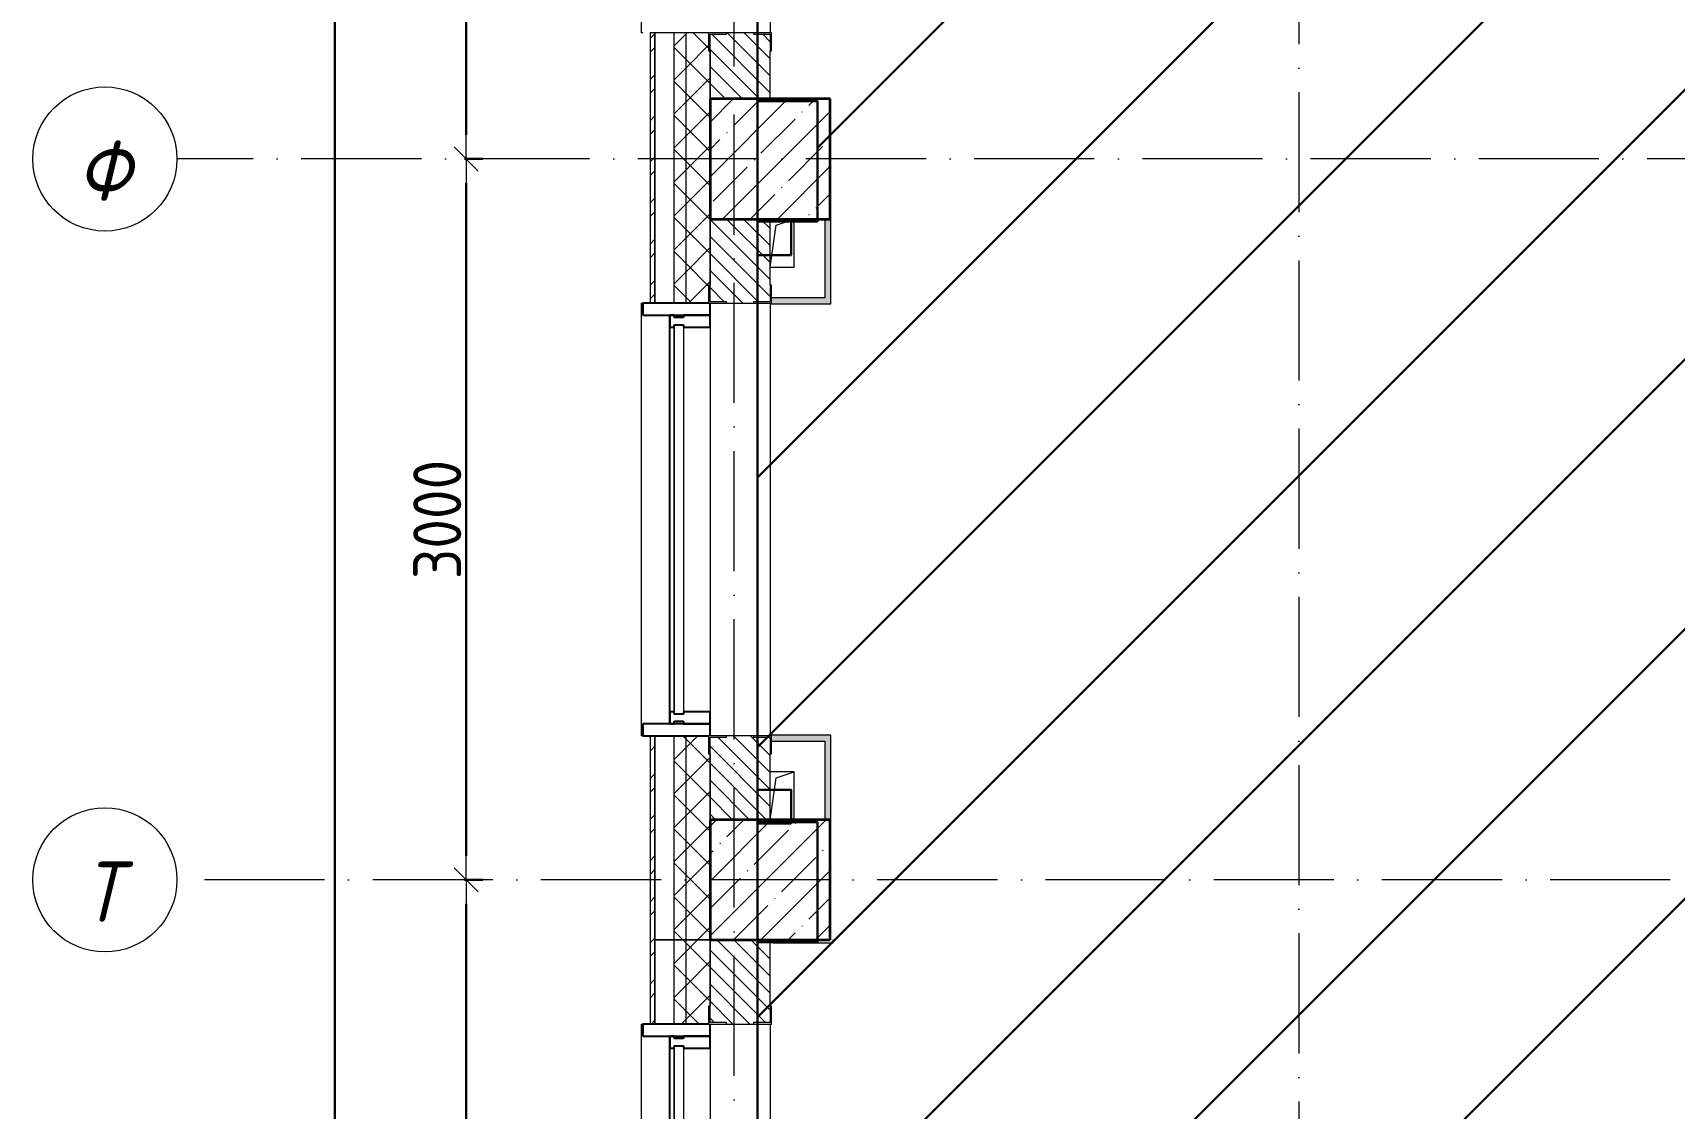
# Model space of a CAD drawing. Header units: millimetres. Extents: x -17017 to 628417, y -109036 to 199237.
# Drawn here: x -12989 to -6158, y -72865 to -68390 of the extents above; entities that cross this region are included whole.
import ezdxf

# ---------------------------------------------------------------- set-up
doc = ezdxf.new("R2010")
doc.units = ezdxf.units.MM
doc.linetypes.add('50_200_ШТРИХ_1Т_ш5_п1_п1_', pattern=[700, 500, -100, 0, -100])
doc.linetypes.add('Штрих короткий', pattern=[300, 150, -150])
for name, color, linetype, lineweight in [('0-1', 7, 'Continuous', 5), ('0-2', 7, 'Continuous', 9), ('Импосты витража', 7, 'Continuous', 9), ('Импосты витража-1', 7, 'Continuous', 25), ('Несущие колонны', 7, 'Continuous', 9), ('Несущие колонны-1', 7, 'Continuous', 35), ('Обобщенные модели', 7, 'Continuous', 9), ('Общие ребра', 7, 'Continuous', 9), ('Окна', 7, 'Continuous', 9), ('Оси', 7, 'Continuous', 9), ('Оси-1', 7, 'Continuous', 20), ('Оси-2', 7, '50_200_ШТРИХ_1Т_ш5_п1_п1_', 9), ('Остекление-1', 7, 'Continuous', 9), ('Перемычка-1', 7, 'Штрих короткий', 9), ('Размеры', 7, 'Continuous', 15), ('Стены', 7, 'Continuous', 9), ('Стены-1', 7, 'Continuous', 13), ('стяжа', 7, 'Continuous', 30), ('Штриховка разреза-1', 7, 'Continuous', 9)]:
    doc.layers.add(name, color=color, linetype=linetype, lineweight=lineweight)
doc.layers.add('Штриховка разреза-4', color=1, linetype='Continuous', lineweight=9, true_color=0xff0000)
doc.layers.get('0-2').off()
doc.styles.add('ISOCPEUR_I_1', font='isocpeui.ttf', dxfattribs={"width": 0.85, "height": 2.5})
doc.styles.add('СПДС', font='isocpeur.ttf', dxfattribs={"width": 0.9})
doc.dimstyles.new('Размера А3', dxfattribs={"dimtxt": 200, "dimasz": 100, "dimexe": 70, "dimexo": 100, "dimgap": 20, "dimtad": 1, "dimdec": 0, "dimrnd": 10, "dimzin": 0, "dimdsep": 46, "dimtxsty": 'СПДС', "dimblk": 'ARROWHEAD_6', "dimcen": 1, "dimclrd": 256, "dimclre": 256, "dimclrt": 256, "dimazin": 0, "dimtfac": 1, "dimtdec": 0, "dimtmove": 2, "dimatfit": 3, "dimfxl": 1, "dimtolj": 1, "dimtzin": 0, "dimarcsym": 0})
pattern_1 = [(135, (0, 0), (-35.35534, -35.35534), [])]
pattern_2 = [(45, (0, 0), (-70.71068, 70.71068), []), (135, (0, 0), (-70.71068, -70.71068), [])]
pattern_3 = [(45, (0, 0), (-85.5366, 85.5366), []), (45, (57.02, 0), (-85.5366, 85.5366), [])]

# ---------------------------------------------------------------- blocks, each defined once
blk = doc.blocks.new('Ось сетки - Круг_Ø6_00__ISO-2_5_0_9K_-16731441-АИ2_02_План отделки стен 2-го этажа _Часть 2_')
at = {"layer": 'Оси-1'}
blk.add_circle((0, 0), 3, dxfattribs=at)
blk = doc.blocks.new('ARROWHEAD_6')
at = {"color": 0, "linetype": 'Continuous'}
for p, q in [((0, 0), (-1, 0)), ((-0.5, -0.5), (0.5, 0.5))]:
    blk.add_line(p, q, dxfattribs=at)
blk = doc.blocks.new('*D681')
at = {"layer": 'Defpoints', "color": 0, "transparency": 16777216}
for p in [(-11291.7, -71915.3), (-11185.6, -71915.3), (-11291.7, -77915.3)]:
    blk.add_point(p, dxfattribs=at)
at = {"layer": 'Размеры', "lineweight": -2, "transparency": 16777216}
for p, q in [((-11191.7, -71915.3), (-11115.6, -71915.3)), ((-11185.6, -77815.3), (-11185.6, -72015.3)), ((-11191.7, -77915.3), (-11115.6, -77915.3))]:
    blk.add_line(p, q, dxfattribs=at)
at = {"layer": 'Размеры', "lineweight": -2, "transparency": 16777216, "xscale": 100, "yscale": 100, "zscale": 100}
for p, rotation in [((-11185.6, -71915.3), 90), ((-11185.6, -77915.3), 270)]:
    blk.add_blockref('ARROWHEAD_6', p, dxfattribs=dict(at, rotation=rotation))
at = {"layer": 'Размеры', "transparency": 16777216, "insert": (-11305.6, -74915.3), "char_height": 200, "width": 2.488, "attachment_point": 5, "rotation": 90, "style": 'СПДС'}
blk.add_mtext('\\A1;6000', dxfattribs=at)
blk = doc.blocks.new('*D682')
at = {"layer": 'Defpoints', "color": 0, "transparency": 16777216}
for p in [(-11291.7, -68915.3), (-11185.6, -68915.3), (-11291.7, -71915.3)]:
    blk.add_point(p, dxfattribs=at)
at = {"layer": 'Размеры', "lineweight": -2, "transparency": 16777216}
for p, q in [((-11191.7, -68915.3), (-11115.6, -68915.3)), ((-11185.6, -71815.3), (-11185.6, -69015.3)), ((-11191.7, -71915.3), (-11115.6, -71915.3))]:
    blk.add_line(p, q, dxfattribs=at)
at = {"layer": 'Размеры', "lineweight": -2, "transparency": 16777216, "xscale": 100, "yscale": 100, "zscale": 100}
for p, rotation in [((-11185.6, -68915.3), 90), ((-11185.6, -71915.3), 270)]:
    blk.add_blockref('ARROWHEAD_6', p, dxfattribs=dict(at, rotation=rotation))
at = {"layer": 'Размеры', "transparency": 16777216, "insert": (-11305.6, -70415.3), "char_height": 200, "width": 2.488, "attachment_point": 5, "rotation": 90, "style": 'СПДС'}
blk.add_mtext('\\A1;3000', dxfattribs=at)
blk = doc.blocks.new('*D683')
at = {"layer": 'Defpoints', "color": 0, "transparency": 16777216}
for p in [(-11291.7, -65915.3), (-11185.6, -65915.3), (-11291.7, -68915.3)]:
    blk.add_point(p, dxfattribs=at)
at = {"layer": 'Размеры', "lineweight": -2, "transparency": 16777216}
for p, q in [((-11191.7, -65915.3), (-11115.6, -65915.3)), ((-11185.6, -68815.3), (-11185.6, -66015.3)), ((-11191.7, -68915.3), (-11115.6, -68915.3))]:
    blk.add_line(p, q, dxfattribs=at)
at = {"layer": 'Размеры', "lineweight": -2, "transparency": 16777216, "xscale": 100, "yscale": 100, "zscale": 100}
for p, rotation in [((-11185.6, -65915.3), 90), ((-11185.6, -68915.3), 270)]:
    blk.add_blockref('ARROWHEAD_6', p, dxfattribs=dict(at, rotation=rotation))
at = {"layer": 'Размеры', "transparency": 16777216, "insert": (-11305.6, -67415.3), "char_height": 200, "width": 2.488, "attachment_point": 5, "rotation": 90, "style": 'СПДС'}
blk.add_mtext('\\A1;3000', dxfattribs=at)
blk = doc.blocks.new('*D686')
at = {"layer": 'Defpoints', "color": 0, "transparency": 16777216}
for p in [(-11838.1, -56765.3), (-11732, -56765.3), (-11838.1, -106215.3)]:
    blk.add_point(p, dxfattribs=at)
at = {"layer": 'Размеры', "lineweight": -2, "transparency": 16777216}
for p, q in [((-11738.1, -56765.3), (-11662, -56765.3)), ((-11732, -106115.3), (-11732, -56865.3)), ((-11738.1, -106215.3), (-11662, -106215.3))]:
    blk.add_line(p, q, dxfattribs=at)
at = {"layer": 'Размеры', "lineweight": -2, "transparency": 16777216, "xscale": 100, "yscale": 100, "zscale": 100}
for p, rotation in [((-11732, -56765.3), 90), ((-11732, -106215.3), 270)]:
    blk.add_blockref('ARROWHEAD_6', p, dxfattribs=dict(at, rotation=rotation))
at = {"layer": 'Размеры', "transparency": 16777216, "insert": (-11852, -81490.3), "char_height": 200, "width": 3.261, "attachment_point": 5, "rotation": 90, "style": 'СПДС'}
blk.add_mtext('\\A1;49450', dxfattribs=at)
blk = doc.blocks.new('BSC_Колонна _Прямоугольная - 500х500-V35-АИ2_02_План отделки стен 2-го этажа _Часть 2_')
at = {"layer": 'Несущие колонны'}
h = blk.add_hatch(dxfattribs=at)
h.set_pattern_fill('FP_43', color=256, style=0, pattern_type=2)
h.set_pattern_definition([(45, (-150, -34300), (-114.04925, 114.04925), []), (45, (-35.95, -34300), (-114.04925, 114.04925), [201.613, -40.323, 3.353, -36.97])])
h.paths.add_polyline_path([(-250, -250), (250, -250), (250, 250), (-250, 250)], flags=0)
at = {"layer": 'Несущие колонны-1'}
for p, q in [((250, 250), (-250, 250)), ((-250, 250), (-250, -250)), ((250, -250), (250, 250)), ((-250, -250), (250, -250))]:
    blk.add_line(p, q, dxfattribs=at)
blk = doc.blocks.new('BSC_Колонна _Прямоугольная - 500х500-V47-АИ2_02_План отделки стен 2-го этажа _Часть 2_')
at = {"layer": 'Несущие колонны'}
h = blk.add_hatch(dxfattribs=at)
h.set_pattern_fill('FP_55', color=256, style=0, pattern_type=2)
h.set_pattern_definition([(45, (-150, -37300), (-114.04925, 114.04925), []), (45, (-35.95, -37300), (-114.04925, 114.04925), [201.613, -40.323, 3.353, -36.97])])
h.paths.add_polyline_path([(-250, -250), (250, -250), (250, 250), (-250, 250), (-250, 154.5)], flags=0)
at = {"layer": 'Несущие колонны-1'}
for p, q in [((250, 250), (-250, 250)), ((-250, 250), (-250, -250)), ((250, -250), (250, 250)), ((-250, -250), (250, -250))]:
    blk.add_line(p, q, dxfattribs=at)
blk = doc.blocks.new('Проем_Дверь_Прямоугольный - 1800х2700h_оконные проемы-25805030-АИ2_02_План отделки стен 2-го этажа _Часть 2_')
at = {"layer": 'Перемычка-1'}
for p, q in [((900, 125), (-900, 125)), ((900, -125), (-900, -125))]:
    blk.add_line(p, q, dxfattribs=at)
blk = doc.blocks.new('PNS_Панель прямоугольная1 - Нр_Стекло - 40мм-25293744-АИ2_02_План отделки стен 2-го этажа _Часть 2_')
at = {"layer": 'Остекление-1'}
for p, q in [((-800, 40), (800, 40)), ((-810, 0), (810, 0)), ((800, 0), (-800, 0))]:
    blk.add_line(p, q, dxfattribs=at)
blk = doc.blocks.new('Прямоугольный импост - Импост структурный с накладкой - 150мм-25651488-АИ2_02_План отделки стен 2-го этажа _Часть 2_')
at = {"layer": 'Импосты витража'}
for p, q in [((44650, -100), (46250, -100)), ((44650, -267), (46250, -267))]:
    blk.add_line(p, q, dxfattribs=at)
blk = doc.blocks.new('Прямоугольный импост - Импост структурный с накладкой - 150мм-25651501-АИ2_02_План отделки стен 2-го этажа _Часть 2_')
at = {"layer": 'Импосты витража-1'}
for p, q in [((-25, 0), (-25, 17)), ((-25, 17), (25, 17)), ((-15, 0), (-25, 0)), ((-15, -40), (-15, 0)), ((25, 0), (15, 0)), ((15, 0), (15, -40)), ((25, 17), (25, 0)), ((-25, -150), (-25, -40)), ((-25, -40), (-15, -40)), ((15, -40), (25, -40)), ((25, -40), (25, -150)), ((25, -150), (-25, -150))]:
    blk.add_line(p, q, dxfattribs=at)
blk = doc.blocks.new('Прямоугольный импост - Откос НВФ_50х280 мм-25995271-АИ2_02_План отделки стен 2-го этажа _Часть 2_')
at = {"layer": 'Импосты витража-1'}
for p, q in [((-50, 130), (0, 130)), ((-50, -150), (-50, 130)), ((0, 130), (0, -144)), ((0, -150), (-50, -150))]:
    blk.add_line(p, q, dxfattribs=at)
blk = doc.blocks.new('Прямоугольный импост - Откос НВФ_50х280 мм-25995273-АИ2_02_План отделки стен 2-го этажа _Часть 2_')
at = {"layer": 'Импосты витража-1'}
for p, q in [((0, 130), (-50, 130)), ((-50, 130), (-50, -150)), ((0, -144), (0, 130)), ((-50, -150), (0, -150))]:
    blk.add_line(p, q, dxfattribs=at)
blk = doc.blocks.new('PNS_Панель прямоугольная1 - Нр_Стекло - 40мм-25259299-АИ2_02_План отделки стен 2-го этажа _Часть 2_')
at = {"layer": 'Остекление-1'}
for p, q in [((-387.5, 40), (387.5, 40)), ((-397.5, 0), (397.5, 0)), ((387.5, 0), (-387.5, 0))]:
    blk.add_line(p, q, dxfattribs=at)
blk = doc.blocks.new('Прямоугольный импост - Импост структурный с накладкой - 150мм-25647642-АИ2_02_План отделки стен 2-го этажа _Часть 2_')
at = {"layer": 'Импосты витража'}
for p, q in [((42475, -100), (43250, -100)), ((42475, -267), (43250, -267))]:
    blk.add_line(p, q, dxfattribs=at)
blk = doc.blocks.new('Прямоугольный импост - Импост структурный с накладкой - 150мм-25647644-АИ2_02_План отделки стен 2-го этажа _Часть 2_')
at = {"layer": 'Импосты витража-1'}
for p, q in [((-25, 0), (-25, 17)), ((-25, 17), (25, 17)), ((-15, 0), (-25, 0)), ((-15, -40), (-15, 0)), ((25, 0), (15, 0)), ((15, 0), (15, -40)), ((25, 17), (25, 0)), ((-25, -150), (-25, -40)), ((-25, -40), (-15, -40)), ((15, -40), (25, -40)), ((25, -40), (25, -150)), ((25, -150), (-25, -150))]:
    blk.add_line(p, q, dxfattribs=at)
blk = doc.blocks.new('Прямоугольный импост - Откос НВФ_50х280 мм-25993838-АИ2_02_План отделки стен 2-го этажа _Часть 2_')
at = {"layer": 'Импосты витража-1'}
for p, q in [((0, 130), (-50, 130)), ((-50, 130), (-50, -150)), ((0, -144), (0, 130)), ((-50, -150), (0, -150))]:
    blk.add_line(p, q, dxfattribs=at)
blk = doc.blocks.new('Фахверк_СКБ_Уголок - 250_2700-27497298-АИ2_02_План отделки стен 2-го этажа _Часть 2_')
at = {"layer": 'Обобщенные модели'}
for p, q in [((200, 181), (125, 181)), ((125, 181), (125, 106)), ((131, 106), (131, 175)), ((131, 175), (200, 175)), ((200, 175), (200, 181)), ((125, 106), (131, 106)), ((131, -6), (125, -6)), ((125, -6), (125, -81)), ((131, -75), (131, -6)), ((125, -81), (200, -81)), ((200, -75), (131, -75)), ((200, -81), (200, -75))]:
    blk.add_line(p, q, dxfattribs=at)
blk = doc.blocks.new('AR_Отверстие прямоугольное _в плите_ - AR_Отверстие прямоугольное _в плите_-30510733-АИ2_02_План отделки стен 2-го этажа _Часть 2_')
at = {"layer": 'Обобщенные модели'}
for p, q in [((-50, -100), (-25, 75)), ((-25, 75), (50, 100)), ((50, -100), (50, 100)), ((-50, -100), (50, -100))]:
    blk.add_line(p, q, dxfattribs=at)
blk = doc.blocks.new('AR_Отверстие прямоугольное _в плите_ - AR_Отверстие прямоугольное _в плите_-V201-АИ2_02_План отделки стен 2-го этажа _Часть 2_')
at = {"layer": 'Обобщенные модели'}
for p, q in [((50, 100), (-50, 100)), ((-50, -100), (-25, 75)), ((-25, 75), (50, 100)), ((50, -100), (50, 100))]:
    blk.add_line(p, q, dxfattribs=at)
blk = doc.blocks.new('Отлив_СКБ - Отлив витража_120_НВФ-31885689-АИ2_02_План отделки стен 2-го этажа _Часть 2_')
at = {"layer": 'Окна'}
for p, q in [((0, 113), (0, 120)), ((1800, 120), (0, 120)), ((1800, 120), (1800, 113)), ((50, 2), (1750, 2))]:
    blk.add_line(p, q, dxfattribs=at)
blk = doc.blocks.new('0125-Р-ОО-Ш2-АР-о_23_10_2024_rvt-1-АИ2_02_План отделки стен 2-го этажа _Часть 2_')
at = {"layer": 'Штриховка разреза-1'}
h = blk.add_hatch(dxfattribs=at)
h.set_pattern_fill('FP_80', color=256, style=0, pattern_type=2)
h.set_pattern_definition(pattern_3)
h.paths.add_polyline_path([(-330, 33880), (-330, 34900), (-350, 34900), (-350, 33880)], flags=0)
h.paths.add_polyline_path([(-330, 36700), (-330, 37825), (-350, 37825), (-350, 36700)], flags=0)
h.paths.add_polyline_path([(-330, 39625), (-330, 40750), (-350, 40750), (-350, 39625)], flags=0)
h.paths.add_polyline_path([(-330, 45550), (-330, 46750), (-350, 46750), (-350, 45550)], flags=0)
h.paths.add_polyline_path([(-350, 48550), (-330, 48550), (-330, 49800), (-350, 49800), (-350, 49467)], flags=0)
h = blk.add_hatch(dxfattribs=at)
h.set_pattern_fill('FP_81', color=256, style=0, pattern_type=2)
h.set_pattern_definition(pattern_2)
h.paths.add_polyline_path([(-200, 34050), (-200, 34900), (-250, 34900), (-250, 34050)], flags=0)
h.paths.add_polyline_path([(-200, 36700), (-200, 37825), (-250, 37825), (-250, 36700)], flags=0)
h.paths.add_polyline_path([(-200, 39625), (-200, 40750), (-250, 40750), (-250, 39625)], flags=0)
h.paths.add_polyline_path([(-200, 45550), (-200, 46750), (-250, 46750), (-250, 45550)], flags=0)
h.paths.add_polyline_path([(-200, 48550), (-200, 49700), (-250, 49700), (-250, 48550)], flags=0)
h = blk.add_hatch(dxfattribs=at)
h.set_pattern_fill('FP_81', color=256, style=0, pattern_type=2)
h.set_pattern_definition(pattern_2)
h.paths.add_polyline_path([(-100, 34050), (-100, 34825), (-106, 34825), (-106, 34900), (-200, 34900), (-200, 34050)], flags=0)
h.paths.add_polyline_path([(-106, 36700), (-106, 36775), (-100, 36775), (-100, 37750), (-106, 37750), (-106, 37825), (-200, 37825), (-200, 36700)], flags=0)
h.paths.add_polyline_path([(-200, 39625), (-106, 39625), (-106, 39700), (-100, 39700), (-100, 40675), (-106, 40675), (-106, 40750), (-200, 40750), (-200, 39631)], flags=0)
h.paths.add_polyline_path([(-100, 45550), (-100, 46675), (-106, 46675), (-106, 46750), (-200, 46750), (-200, 45550)], flags=0)
h.paths.add_polyline_path([(-106, 48550), (-106, 48625), (-100, 48625), (-100, 49650), (-200, 49650), (-200, 48550)], flags=0)
h = blk.add_hatch(dxfattribs=at)
h.set_pattern_fill('FP_2', color=256, style=0, pattern_type=2)
h.set_pattern_definition(pattern_1)
h.paths.add_polyline_path([(150, 37550), (150, 37819), (81, 37819), (81, 37825), (-31, 37825), (-31, 37819), (-100, 37819), (-100, 37550)], flags=0)
h.paths.add_polyline_path([(-31, 39625), (81, 39625), (81, 39631), (150, 39631), (149.3, 40050), (-100, 40050), (-100, 39631), (-31, 39631)], flags=0)
h = blk.add_hatch(dxfattribs=at)
h.set_pattern_fill('FP_2', color=256, style=0, pattern_type=2)
h.set_pattern_definition(pattern_1)
h.paths.add_polyline_path([(-100, 34550), (150, 34550), (150, 34894), (81, 34894), (81, 34900), (-31, 34900), (-31, 34894), (-100, 34894), (-100, 34682.4)], flags=0)
h.paths.add_polyline_path([(81, 36700), (81, 36706), (150, 36706), (150, 37050), (-100, 37050), (-100, 36706), (-31, 36706), (-31, 36700)], flags=0)
h = blk.add_hatch(dxfattribs=at)
h.set_pattern_fill('FP_81', color=256, style=0, pattern_type=2)
h.set_pattern_definition(pattern_2)
h.paths.add_polyline_path([(-250, 28550), (-200, 28550), (-200, 28900), (-250, 28900)], flags=0)
h.paths.add_polyline_path([(-250, 30700), (-200, 30700), (-200, 31900), (-250, 31900), (-250, 30986.2)], flags=0)
h.paths.add_polyline_path([(-250, 33700), (-200, 33700), (-200, 34050), (-250, 34050), (-250, 33758.3)], flags=0)
h = blk.add_hatch(dxfattribs=at)
h.set_pattern_fill('FP_81', color=256, style=0, pattern_type=2)
h.set_pattern_definition(pattern_2)
h.paths.add_polyline_path([(-100, 28550), (-100, 28825), (-106, 28825), (-106, 28900), (-200, 28900), (-200, 28550), (-106, 28550)], flags=0)
h.paths.add_polyline_path([(-200, 30700), (-106, 30700), (-106, 30775), (-100, 30775), (-100, 31825), (-106, 31825), (-106, 31900), (-200, 31900), (-200, 30706)], flags=0)
h.paths.add_polyline_path([(-106, 33700), (-106, 33775), (-100, 33775), (-100, 34050), (-200, 34050), (-200, 33700)], flags=0)
h = blk.add_hatch(dxfattribs=at)
h.set_pattern_fill('FP_2', color=256, style=0, pattern_type=2)
h.set_pattern_definition(pattern_1)
h.paths.add_polyline_path([(150, 28550), (149.3, 28894), (81, 28894), (81, 28900), (-31, 28900), (-31, 28894), (-100, 28894), (-100, 28550), (149.3, 28550)], flags=0)
h.paths.add_polyline_path([(81, 30700), (81, 30706), (150, 30706), (150, 31894), (81, 31894), (81, 31900), (-31, 31900), (-31, 31894), (-100, 31894), (-100, 30706), (-31, 30706), (-31, 30700)], flags=0)
h.paths.add_polyline_path([(81, 33700), (81, 33706), (150, 33706), (150, 34050), (-100, 34050), (-100, 33706), (-31, 33706), (-31, 33700)], flags=0)
h = blk.add_hatch(dxfattribs=at)
h.set_pattern_fill('FP_80', color=256, style=0, pattern_type=2)
h.set_pattern_definition(pattern_3)
h.paths.add_polyline_path([(-350, 28625), (-330, 28625), (-330, 28900), (-350, 28900)], flags=0)
h.paths.add_polyline_path([(-330, 30700), (-330, 31900), (-350, 31900), (-350, 30700)], flags=0)
h.paths.add_polyline_path([(-330, 33700), (-330, 33880), (-350, 33880), (-350, 33700)], flags=0)
at = {"layer": 'Общие ребра'}
for p, q in [((-330, 37825), (-330, 36700)), ((-330, 36700), (-330, 37825)), ((-250, 36700), (-250, 37825)), ((-200, 36700), (-200, 37825)), ((-100, 37750), (-100, 37550)), ((-100, 37550), (-100, 37750)), ((-100, 37050), (-100, 36775)), ((-100, 36775), (-100, 37050)), ((-330, 34900), (-330, 34050)), ((-330, 34050), (-330, 34900)), ((-250, 34050), (-250, 34900)), ((-200, 34050), (-200, 34900)), ((-100, 34825), (-100, 34550)), ((-100, 34550), (-100, 34825)), ((-250, 33700), (-250, 34050)), ((-200, 33700), (-200, 34050)), ((-100, 34050), (-100, 33775)), ((-100, 33775), (-100, 34050)), ((-330, 33880), (-330, 33700)), ((-330, 33700), (-330, 33880))]:
    blk.add_line(p, q, dxfattribs=at)
at = {"layer": 'Стены'}
for p, q in [((150, 39625), (150, 37825)), ((150, 36697.5), (150, 34902.5)), ((150, 33700), (150, 31900))]:
    blk.add_line(p, q, dxfattribs=at)
at = {"layer": 'Стены-1'}
for p, q in [((-350, 37825), (-350, 36700)), ((-330, 37825), (-350, 37825)), ((-106, 37825), (-330, 37825)), ((81, 37825), (-31, 37825)), ((150, 37550), (150, 37750)), ((150, 36775), (150, 37050)), ((-350, 36700), (-330, 36700)), ((-330, 36700), (-106, 36700)), ((-31, 36700), (81, 36700)), ((-350, 34900), (-350, 33880)), ((-330, 34900), (-350, 34900)), ((-106, 34900), (-330, 34900)), ((81, 34900), (-31, 34900)), ((150, 34550), (150, 34825)), ((-330, 34050), (-100, 34050)), ((-330, 33880), (-330, 34050)), ((-330, 34050), (-330, 33880)), ((-100, 34050), (-330, 34050)), ((150, 33775), (150, 34050)), ((-350, 33880), (-350, 33700)), ((-350, 33700), (-330, 33700)), ((-330, 33700), (-106, 33700)), ((-31, 33700), (81, 33700))]:
    blk.add_line(p, q, dxfattribs=at)
at = {"layer": '0-2'}
for name, p, rotation in [('Отлив_СКБ - Отлив витража_120_НВФ-31885689-АИ2_02_План отделки стен 2-го этажа _Часть 2_', (-267, 37825), 90), ('Проем_Дверь_Прямоугольный - 1800х2700h_оконные проемы-25805030-АИ2_02_План отделки стен 2-го этажа _Часть 2_', (25, 38725), 89.99999999999991), ('Фахверк_СКБ_Уголок - 250_2700-27497298-АИ2_02_План отделки стен 2-го этажа _Часть 2_', (-25, 37950), 269.9999999999999), ('Фахверк_СКБ_Уголок - 250_2700-27497298-АИ2_02_План отделки стен 2-го этажа _Часть 2_', (75, 36575), 89.99999999999991), ('Отлив_СКБ - Отлив витража_120_НВФ-31885689-АИ2_02_План отделки стен 2-го этажа _Часть 2_', (-267, 34900), 90), ('Прямоугольный импост - Откос НВФ_50х280 мм-25995273-АИ2_02_План отделки стен 2-го этажа _Часть 2_', (-250, 36700), 89.99999999999847), ('Проем_Дверь_Прямоугольный - 1800х2700h_оконные проемы-25805030-АИ2_02_План отделки стен 2-го этажа _Часть 2_', (25, 35800), 89.99999999999991), ('Прямоугольный импост - Импост структурный с накладкой - 150мм-25651488-АИ2_02_План отделки стен 2-го этажа _Часть 2_', (0, 81250), 269.9999999999994), ('PNS_Панель прямоугольная1 - Нр_Стекло - 40мм-25293744-АИ2_02_План отделки стен 2-го этажа _Часть 2_', (-250, 35800), 269.9999999999985), ('Фахверк_СКБ_Уголок - 250_2700-27497298-АИ2_02_План отделки стен 2-го этажа _Часть 2_', (-25, 35025), 269.9999999999999), ('Фахверк_СКБ_Уголок - 250_2700-27497298-АИ2_02_План отделки стен 2-го этажа _Часть 2_', (75, 33575), 89.99999999999991), ('Отлив_СКБ - Отлив витража_120_НВФ-31885689-АИ2_02_План отделки стен 2-го этажа _Часть 2_', (-267, 31900), 90), ('Прямоугольный импост - Откос НВФ_50х280 мм-25993838-АИ2_02_План отделки стен 2-го этажа _Часть 2_', (-250, 33700), 89.99999999999773), ('Проем_Дверь_Прямоугольный - 1800х2700h_оконные проемы-25805030-АИ2_02_План отделки стен 2-го этажа _Часть 2_', (25, 32800), 89.99999999999991), ('PNS_Панель прямоугольная1 - Нр_Стекло - 40мм-25259299-АИ2_02_План отделки стен 2-го этажа _Часть 2_', (-250, 33212.5), 269.9999999999977), ('Прямоугольный импост - Импост структурный с накладкой - 150мм-25647642-АИ2_02_План отделки стен 2-го этажа _Часть 2_', (0, 76075), 270.0000000000001)]:
    blk.add_blockref(name, p, dxfattribs=dict(at, rotation=rotation))
for name, p in [('BSC_Колонна _Прямоугольная - 500х500-V47-АИ2_02_План отделки стен 2-го этажа _Часть 2_', (150, 37300)), ('AR_Отверстие прямоугольное _в плите_ - AR_Отверстие прямоугольное _в плите_-30510733-АИ2_02_План отделки стен 2-го этажа _Часть 2_', (200, 36950)), ('AR_Отверстие прямоугольное _в плите_ - AR_Отверстие прямоугольное _в плите_-V201-АИ2_02_План отделки стен 2-го этажа _Часть 2_', (200, 34650)), ('BSC_Колонна _Прямоугольная - 500х500-V35-АИ2_02_План отделки стен 2-го этажа _Часть 2_', (150, 34300))]:
    blk.add_blockref(name, p, dxfattribs=at)
at = {"layer": '0-2', "extrusion": (0, 0, -1)}
for name, p, rotation in [('Прямоугольный импост - Импост структурный с накладкой - 150мм-25651501-АИ2_02_План отделки стен 2-го этажа _Часть 2_', (250, 36625), 270.0000000000015), ('Прямоугольный импост - Импост структурный с накладкой - 150мм-25651501-АИ2_02_План отделки стен 2-го этажа _Часть 2_', (250, 34975), 270.0000000000015), ('Прямоугольный импост - Откос НВФ_50х280 мм-25995271-АИ2_02_План отделки стен 2-го этажа _Часть 2_', (250, 34900), 270.0000000000015), ('Прямоугольный импост - Импост структурный с накладкой - 150мм-25647644-АИ2_02_План отделки стен 2-го этажа _Часть 2_', (250, 33625), 270.0000000000023)]:
    blk.add_blockref(name, p, dxfattribs=dict(at, rotation=rotation))
blk = doc.blocks.new('2ч2эт')
at = {"layer": 'Штриховка разреза-4'}
for points in [[(-9667.6, -69517.8), (-9667.6, -69165.3), (-9692.6, -69165.3), (-9692.6, -69517.8)], [(-9692.6, -69517.8), (-9692.6, -69492.8), (-9914.1, -69492.8), (-9914.1, -69515.3), (-9920.1, -69515.3), (-9920.1, -69517.8), (-9914.1, -69517.8)], [(-9692.6, -71337.8), (-9692.6, -71312.8), (-9920.1, -71312.8), (-9920.1, -71315.3), (-9914.1, -71315.3), (-9914.1, -71337.8)], [(-9667.6, -71665.3), (-9667.6, -71312.8), (-9692.6, -71312.8), (-9692.6, -71665.3), (-9670.1, -71665.3)]]:
    blk.add_hatch(color=256, dxfattribs=at).paths.add_polyline_path(points, flags=0)
at = {"layer": 'Общие ребра'}
for p, q in [((-9667.6, -69165.3), (-9670.1, -69165.3)), ((-9670.1, -71665.3), (-9667.6, -71665.3))]:
    blk.add_line(p, q, dxfattribs=at)
at = {"layer": 'Стены-1'}
for p, q in [((-9692.6, -69165.3), (-9692.6, -69492.8)), ((-9667.6, -69517.8), (-9667.6, -69165.3)), ((-9920.1, -69515.3), (-9920.1, -69517.8)), ((-9920.1, -69517.8), (-9667.6, -69517.8)), ((-9692.6, -69492.8), (-9914.1, -69492.8)), ((-9667.6, -71312.8), (-9920.1, -71312.8)), ((-9920.1, -71312.8), (-9920.1, -71315.3)), ((-9667.6, -71665.3), (-9667.6, -71312.8)), ((-9914.1, -71337.8), (-9692.6, -71337.8)), ((-9692.6, -71337.8), (-9692.6, -71665.3)), ((-9908.1, -72177.3), (-9658.1, -72177.3)), ((-9658.1, -72177.3), (-9658.1, -72165.3))]:
    blk.add_line(p, q, dxfattribs=at)
at = {"layer": 'стяжа'}
for points in [[(-2388, -72625.3), (-2388, -66175.1), (-9973, -66175.1), (-9973, -89355.1), (-9686, -89355.1)], [(-9973, -68675.1), (-9973, -68675.1), (-9723, -68675.1), (-9723, -69175.1), (-9973, -69175.1)], [(-9973, -71675.1), (-9973, -71675.1), (-9723, -71675.1), (-9723, -72175.1), (-9973, -72175.1)]]:
    blk.add_lwpolyline(points, dxfattribs=at)
for points in [[(-9973, -69175.1), (-9833, -69175.1), (-9833, -69315.1), (-9973, -69315.1)], [(-9973, -71540.3), (-9833, -71540.3), (-9833, -71680.3), (-9973, -71680.3)]]:
    blk.add_lwpolyline(points, close=True, dxfattribs=at)
at = {"layer": '0-1'}
blk.add_blockref('0125-Р-ОО-Ш2-АР-о_23_10_2024_rvt-1-АИ2_02_План отделки стен 2-го этажа _Часть 2_', (-10070.1, -106215.3), dxfattribs=at)
blk = doc.blocks.new('ось2эт')
at = {"layer": 'Оси-2'}
for p, q in [((-10070.1, -108435.9), (-10070.1, -54635.1)), ((-7720.1, -54635.1), (-7720.1, -108435.9)), ((-2270.1, -68915.3), (-12388.8, -68915.3)), ((18329.9, -71915.3), (-12388.8, -71915.3))]:
    blk.add_line(p, q, dxfattribs=at)
at = {"layer": 'Оси-1', "xscale": 99.99999999999993, "yscale": 99.99999999999993, "zscale": 99.99999999999993, "rotation": 89.9999999999998}
for p in [(-12688.8, -68915.3), (-12688.8, -71915.3)]:
    blk.add_blockref('Ось сетки - Круг_Ø6_00__ISO-2_5_0_9K_-16731441-АИ2_02_План отделки стен 2-го этажа _Часть 2_', p, dxfattribs=at)
at = {"layer": 'Оси', "char_height": 250, "attachment_point": 1, "style": 'ISOCPEUR_I_1'}
for s, insert, width in [('\\fISOCPEUR|b0|i1|c204|p34|;\\W.9;Ф', (-12805.5, -68839.2), 281.392), ('\\fISOCPEUR|b0|i1|c204|p34|;\\W.9;Т', (-12781.6, -71839.2), 223.671)]:
    blk.add_mtext(s, dxfattribs=dict(at, insert=insert, width=width))
at = {"layer": 'Размеры'}
for base, p1, p2, picture, middle in [((-11732, -56765.3), (-11838.1, -106215.3), (-11838.1, -56765.3), '*D686', (-11852, -81490.3)), ((-11185.6, -65915.3), (-11291.7, -68915.3), (-11291.7, -65915.3), '*D683', (-11305.6, -67415.3)), ((-11185.6, -68915.3), (-11291.7, -71915.3), (-11291.7, -68915.3), '*D682', (-11305.6, -70415.3)), ((-11185.6, -71915.3), (-11291.7, -77915.3), (-11291.7, -71915.3), '*D681', (-11305.6, -74915.3))]:
    dim = blk.add_linear_dim(base=base, p1=p1, p2=p2, angle=90, dimstyle='Размера А3', dxfattribs=at)
    dim.commit()
    dim.dimension.update_dxf_attribs({"geometry": picture, "text_midpoint": middle})

msp = doc.modelspace()

# ---------------------------------------------------------------- hatches: boundary and pattern name
at = {"layer": 'стяжа'}
h = msp.add_hatch(dxfattribs=at)
h.set_pattern_fill('ANSI31', color=5, scale=250)
h.set_pattern_definition([(45, (4472.5, -59163.1), (-561.266, 561.266), [])])
h.paths.add_polyline_path([(13742, -89400.5), (12812, -89400.5), (6162, -89400.5), (6162, -89950.4), (12812, -89960.5), (12812, -94460.5), (13012, -94460.5), (13012, -94955.3), (15112, -94955.3), (15112, -94443.1), (15322, -94443.1), (15322, -94230.5), (15762, -94230.5), (15762, -90460.5), (15322, -90460.5), (15322, -89960.5), (13742, -89960.5)])
h.paths.add_polyline_path([(15592, -66215.3), (15192, -66215.3), (15192, -65695.3), (15592, -65695.3), (15592, -63285.3), (15464.5, -63285.3), (15464.5, -62800.4), (15592, -62800.4), (15592, -60875.3), (15362, -60875.3), (15362, -60625.3), (12222, -60625.3), (12222, -61275.3), (9132, -61275.3), (9132, -60575.3), (8692, -60575.3), (8692, -60325.3), (9912, -60325.3), (9912, -58904.6), (9862, -58904.6), (9862, -58299.1), (9912, -58299.1), (9912, -56925.3), (6812, -56925.3), (6812, -57175.3), (6312, -57175.3), (6062, -57175.3), (6062, -56925.3), (2562, -56925.3), (2562, -57345.3), (2042, -57345.3), (2042, -56925.3), (-2138, -56925.3), (-2138, -58005.3), (-2388, -58005.3), (-2388, -57961), (-2788, -57961), (-2788, -56925.3), (-9668, -56925.3), (-9668, -57165.3), (-9778, -57165.3), (-9778, -57376.1), (-9888, -57376.1), (-9888, -60155.3), (-9638, -60155.3), (-9638, -60655.3), (-9888, -60655.3), (-9888, -62707.2), (-9738, -62707.2), (-9738, -63240.1), (-9888, -63240.1), (-9888, -65675.3), (-9598, -65675.3), (-9598, -65925.3), (-2888, -65925.3), (-2888, -63325.3), (-2388, -63325.3), (-2388, -61148.8), (-2758, -61148.8), (-2758, -59948.8), (-2388, -59948.8), (-2388, -59705.3), (-2138, -59705.3), (-2138, -72625.3), (-2388, -72625.3), (-2388, -72225.3), (-2788, -72225.3), (-2788, -70635.3), (-2388, -70635.3), (-2388, -69135.3), (-2788, -69135.3), (-2928.7, -69135.3), (-2928.7, -66175.1), (-9833, -66175.1), (-9833, -66315.1), (-9973, -66315.1), (-9973, -68675.1), (-9723, -68675.1), (-9723, -69175.1), (-9833, -69175.1), (-9833, -69315.1), (-9973, -69315.1), (-9973, -71540.3), (-9833, -71540.3), (-9833, -71675.1), (-9723, -71675.1), (-9723, -72175.1), (-9973, -72175.1), (-9973, -77655.1), (-9723, -77655.1), (-9723, -78155.1), (-9738, -78155.1), (-9738, -78390.1), (-9973, -78390.1), (-9973, -80457.8), (-9755.8, -80457.8), (-9755.8, -80675.1), (-9723, -80675.1), (-9723, -81175.1), (-9787.7, -81175.1), (-9787.7, -81360.3), (-9973, -81360.3), (-9973, -86532.6), (-9750.6, -86532.6), (-9750.6, -86755.1), (-9723, -86755.1), (-9723, -87255.1), (-9838.3, -87255.1), (-9838.3, -87389.8), (-9973, -87389.8), (-9973, -89355.1), (-9686, -89355.1), (-9686, -89495.1), (-9973, -89495.1), (-9973, -89703.9), (-9853.5, -89703.9), (-9853.5, -89945.4), (-9723, -89945.4), (-9723, -90445.4), (-9973, -90445.4), (-9973, -94375.1), (-9723, -94375.1), (-9723, -94625.1), (-7673, -94625.1), (-7673, -94145.1), (-3003, -94145.1), (-3003, -92615.1), (-2388, -92615.1), (-2388, -91955.4), (-2138, -91955.4), (-2138, -94925.3), (2042, -94925.3), (2042, -94365.3), (2562, -94365.3), (2562, -94625.3), (5572, -94625.3), (5572, -94285.3), (6162, -94285.3), (6162, -92315.3), (6162, -91180.3), (6162, -89960.6), (6154.9, -89960.6), (2562, -89950.4), (2562, -90475.4), (2042, -90475.4), (2042, -89950.4), (2042, -89945.4), (2201, -89945.4), (2201, -87175.4), (2042, -87175.4), (2042, -85985.4), (1200.5, -85985.4), (1200.5, -77695.3), (2042, -77695.3), (2178.2, -77695.3), (2178.2, -72220.3), (2042, -72220.3), (2042, -71695.3), (2042, -71690.3), (2562, -71690.3), (2562, -71882.4), (5852, -71882.4), (5852, -71690.3), (5852, -71421.7), (6562, -71421.7), (6562, -71285.3), (7012, -71285.3), (7012, -71695.3), (15592, -71695.3)])
h.paths.add_polyline_path([(7012, -69615.3), (6562, -69615.3), (6562, -69446.8), (6102, -69446.8), (6102, -63155.3), (6562, -63155.3), (6562, -58775.3), (6812, -58775.3), (6812, -60325.3), (7112, -60325.3), (7112, -60575.3), (7112, -60825.3), (7112, -62175.3), (6812, -62175.3), (6812, -63055.3), (7012, -63055.3)], flags=16)
h.paths.add_polyline_path([(2562, -66200.3), (2042, -66200.3), (2042, -65675.3), (2042, -65670.3), (2562, -65670.3)], flags=16)
h.paths.add_polyline_path([(-2138, -74325.3), (-2138, -84740.1), (-2388, -84740.1), (-2388, -84500.1), (-2798, -84500.1), (-2798, -84000.1), (-2388, -84000.1), (-2388, -82235.1), (-2968, -82235.1), (-2968, -80395.1), (-2388, -80395.1), (-2388, -78605.3), (-2918, -78605.3), (-2918, -74465.3), (-2388, -74465.3), (-2388, -74325.3)], flags=16)
h.paths.add_polyline_path([(2562, -60695.3), (2042, -60695.3), (2042, -60170.3), (2562, -60170.3)], flags=16)
h.paths.add_polyline_path([(-2138, -86440.1), (-2138, -86640.1), (-2138, -90775.4), (-2388, -90775.4), (-2388, -90475.4), (-2658, -90475.4), (-2758, -90475.4), (-2758, -89495.1), (-8616, -89495.1), (-8616, -89355.1), (-3003, -89355.1), (-3003, -87055.1), (-2703, -87055.1), (-2703, -86640.1), (-2388, -86640.1), (-2388, -86440.1)], flags=16)
h.paths.add_polyline_path([(-2138, -89950.4), (-2658, -89950.4), (-2658, -89945.4), (-2138, -89945.4)], flags=0)

# ---------------------------------------------------------------- block references
for name in ['ось2эт', '2ч2эт']:
    msp.add_blockref(name, (0, 0), dxfattribs=at)

doc.saveas('drawing.dxf')
